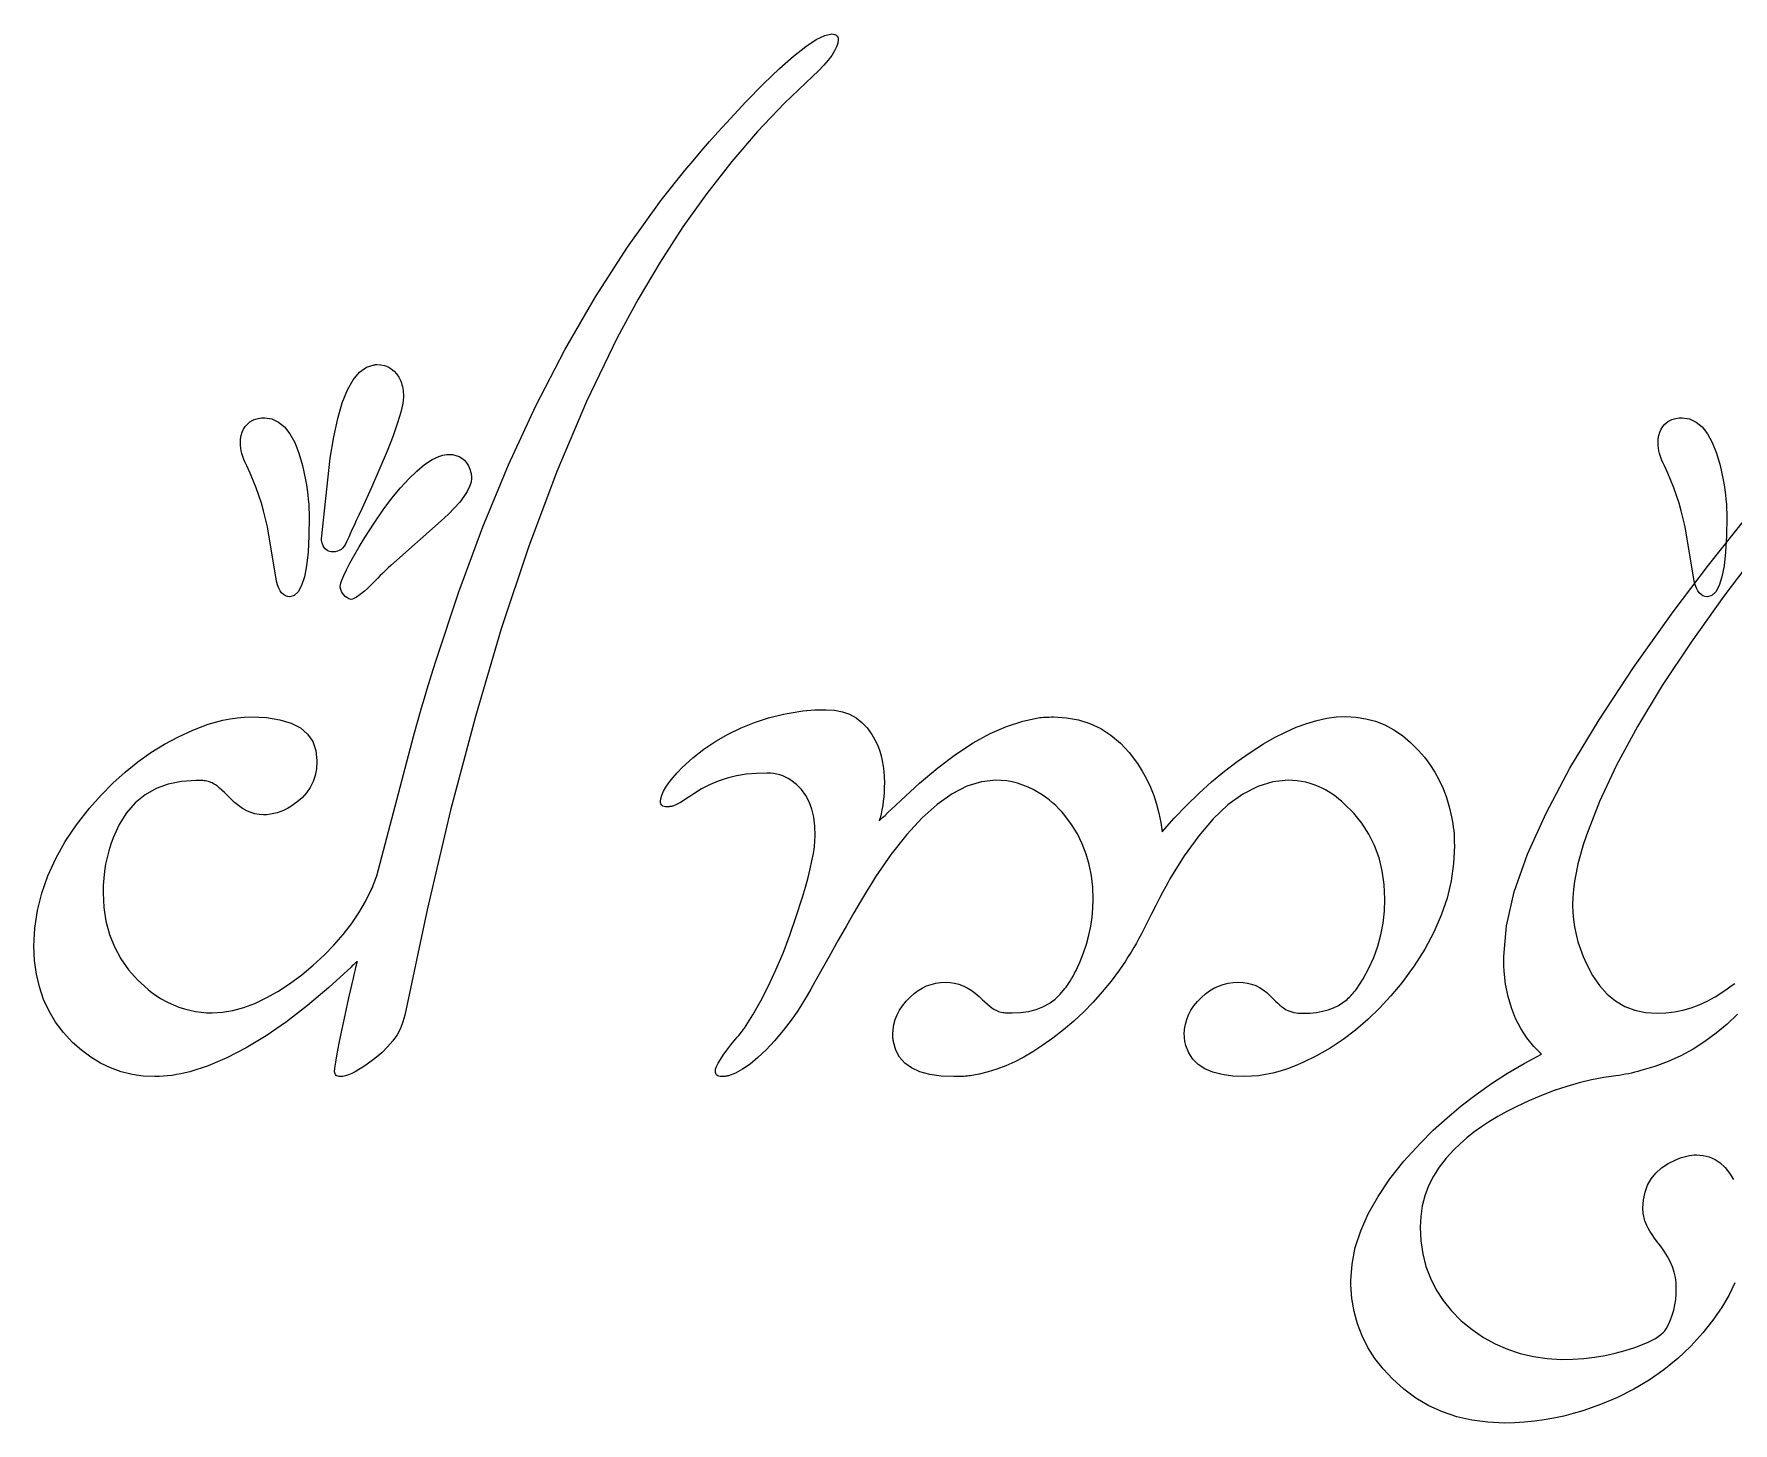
# Model space of a CAD drawing. Extents: x -35 to 35, y -2.4 to 2.4.
# Drawn here: x -35.008 to -30.713, y -1.068 to 2.443 of the extents above; entities that cross this region are included whole.
import ezdxf

# ---------------------------------------------------------------- set-up
doc = ezdxf.new("R2010")
doc.units = 0
doc.layers.add('INSCRIPTION', color=7, linetype='CONTINUOUS')

msp = doc.modelspace()

# ---------------------------------------------------------------- linework, layer by layer
at = {"layer": 'INSCRIPTION'}
for points in [[(-34.4279, 0.4696), (-34.4386, 0.4702), (-34.4493, 0.4722), (-34.4599, 0.4754), (-34.4703, 0.4799), (-34.4807, 0.4857), (-34.491, 0.4928), (-34.5012, 0.5011), (-34.5113, 0.5108), (-34.5191, 0.5187), (-34.5263, 0.5257), (-34.5329, 0.5319), (-34.539, 0.5372), (-34.5445, 0.5417), (-34.5494, 0.5453), (-34.5538, 0.5481), (-34.5576, 0.55), (-34.5609, 0.5514), (-34.5642, 0.5527), (-34.5675, 0.5537), (-34.5709, 0.5545), (-34.5743, 0.5552), (-34.5777, 0.5557), (-34.5812, 0.556), (-34.5847, 0.5561), (-34.586, 0.5561), (-34.5874, 0.5561), (-34.5889, 0.5561), (-34.5905, 0.5561), (-34.5922, 0.5561), (-34.594, 0.5561), (-34.5958, 0.5561), (-34.5978, 0.5561), (-34.6347, 0.5538), (-34.6686, 0.547), (-34.6995, 0.5357), (-34.7273, 0.5199), (-34.752, 0.4995), (-34.7737, 0.4746), (-34.7923, 0.4452), (-34.8079, 0.4113), (-34.8138, 0.395), (-34.8189, 0.3785), (-34.8233, 0.3616), (-34.8268, 0.3444), (-34.8295, 0.3269), (-34.8315, 0.3091), (-34.8327, 0.2909), (-34.8331, 0.2725), (-34.8313, 0.2355), (-34.826, 0.2003), (-34.8171, 0.167), (-34.8047, 0.1355), (-34.7887, 0.1059), (-34.7692, 0.0781), (-34.7461, 0.0522), (-34.7195, 0.0282), (-34.7132, 0.023), (-34.7069, 0.0182), (-34.7006, 0.0136), (-34.6943, 0.0093), (-34.688, 0.0053), (-34.6818, 0.0016), (-34.6755, -0.0019), (-34.6692, -0.005), (-34.6553, -0.0112), (-34.6415, -0.0165), (-34.6276, -0.021), (-34.6136, -0.0246), (-34.5997, -0.0275), (-34.5857, -0.0295), (-34.5716, -0.0308), (-34.5576, -0.0312), (-34.5316, -0.0297), (-34.505, -0.0251), (-34.4777, -0.0176), (-34.4497, -0.007), (-34.4211, 0.0065), (-34.3919, 0.0231), (-34.3619, 0.0427), (-34.3313, 0.0654), (-34.302, 0.0896), (-34.2747, 0.1146), (-34.2496, 0.1403), (-34.2265, 0.1667), (-34.2056, 0.1938), (-34.1867, 0.2217), (-34.17, 0.2502), (-34.1554, 0.2795), (-34.1534, 0.2841), (-34.1515, 0.2886), (-34.1496, 0.2931), (-34.1478, 0.2976), (-34.1461, 0.3022), (-34.1444, 0.3067), (-34.1428, 0.3112), (-34.1413, 0.3157), (-34.0488, 0.6677), (-34.0419, 0.6918), (-34.035, 0.7159), (-34.028, 0.7401), (-34.0209, 0.7642), (-34.0137, 0.7883), (-34.0064, 0.8125), (-33.999, 0.8366), (-33.9915, 0.8607), (-33.9344, 1.0331), (-33.8733, 1.1977), (-33.8082, 1.3546), (-33.7391, 1.5037), (-33.6659, 1.6452), (-33.5888, 1.7789), (-33.5076, 1.9049), (-33.4223, 2.0231), (-33.4026, 2.0484), (-33.3826, 2.0734), (-33.3624, 2.0983), (-33.3419, 2.1229), (-33.3212, 2.1473), (-33.3002, 2.1715), (-33.2789, 2.1954), (-33.2574, 2.2192), (-33.2084, 2.2717), (-33.1639, 2.3173), (-33.1238, 2.3558), (-33.0883, 2.3873), (-33.0572, 2.4119), (-33.0306, 2.4294), (-33.0086, 2.4399), (-32.991, 2.4434), (-32.9872, 2.4432), (-32.9839, 2.4425), (-32.9812, 2.4414), (-32.9789, 2.4399), (-32.9772, 2.4379), (-32.9759, 2.4355), (-32.9751, 2.4326), (-32.9749, 2.4293), (-32.9759, 2.4206), (-32.979, 2.411), (-32.9841, 2.4006), (-32.9912, 2.3894), (-33.0004, 2.3772), (-33.0117, 2.3643), (-33.0249, 2.3505), (-33.0402, 2.3358), (-33.1107, 2.2685), (-33.1786, 2.1969), (-33.244, 2.1208), (-33.307, 2.0404), (-33.3674, 1.9557), (-33.4254, 1.8666), (-33.4809, 1.7731), (-33.534, 1.6752), (-33.6116, 1.514), (-33.6863, 1.3378), (-33.7579, 1.1464), (-33.8266, 0.9399), (-33.8922, 0.7183), (-33.9548, 0.4816), (-34.0143, 0.2297), (-34.0709, -0.0372), (-34.0752, -0.0539), (-34.0817, -0.0702), (-34.0903, -0.0862), (-34.1011, -0.1018), (-34.114, -0.1171), (-34.129, -0.132), (-34.1461, -0.1466), (-34.1654, -0.1609), (-34.1764, -0.1682), (-34.1866, -0.1745), (-34.1961, -0.1799), (-34.2049, -0.1843), (-34.2129, -0.1877), (-34.2203, -0.1901), (-34.2269, -0.1916), (-34.2328, -0.1921), (-34.2363, -0.1919), (-34.2394, -0.1913), (-34.242, -0.1904), (-34.2441, -0.189), (-34.2458, -0.1873), (-34.2469, -0.1853), (-34.2476, -0.1828), (-34.2479, -0.18), (-34.2471, -0.1706), (-34.2449, -0.1554), (-34.2412, -0.1345), (-34.2361, -0.1078), (-34.2294, -0.0754), (-34.2213, -0.0373), (-34.2117, 0.0066), (-34.2006, 0.0563), (-34.1987, 0.0647), (-34.197, 0.0721), (-34.1954, 0.0787), (-34.1941, 0.0845), (-34.1929, 0.0893), (-34.1919, 0.0933), (-34.1912, 0.0963), (-34.1906, 0.0985), (-34.1913, 0.0983), (-34.1923, 0.0977), (-34.1938, 0.0966), (-34.1956, 0.095), (-34.1978, 0.093), (-34.2004, 0.0906), (-34.2033, 0.0878), (-34.2066, 0.0845), (-34.2623, 0.0333), (-34.3166, -0.0128), (-34.3695, -0.0536), (-34.4211, -0.0892), (-34.4713, -0.1197), (-34.5202, -0.145), (-34.5677, -0.1651), (-34.6139, -0.18), (-34.6254, -0.1828), (-34.6368, -0.1853), (-34.648, -0.1873), (-34.6591, -0.189), (-34.6701, -0.1904), (-34.681, -0.1913), (-34.6917, -0.1919), (-34.7024, -0.1921), (-34.7318, -0.1907), (-34.7602, -0.1866), (-34.7877, -0.1799), (-34.8142, -0.1704), (-34.8398, -0.1583), (-34.8643, -0.1434), (-34.8879, -0.1258), (-34.9105, -0.1056), (-34.9334, -0.0809), (-34.9532, -0.0545), (-34.9699, -0.0266), (-34.9837, 0.003), (-34.9943, 0.0343), (-35.0019, 0.0671), (-35.0065, 0.1016), (-35.008, 0.1378), (-35.0058, 0.1828), (-34.9992, 0.2274), (-34.9882, 0.2717), (-34.9729, 0.3155), (-34.9531, 0.3589), (-34.9289, 0.4019), (-34.9003, 0.4445), (-34.8673, 0.4867), (-34.8383, 0.5192), (-34.8084, 0.5495), (-34.7774, 0.5775), (-34.7454, 0.6033), (-34.7123, 0.6268), (-34.6782, 0.6481), (-34.643, 0.667), (-34.6068, 0.6838), (-34.5872, 0.6915), (-34.5678, 0.6983), (-34.5488, 0.704), (-34.5302, 0.7086), (-34.5119, 0.7123), (-34.4939, 0.7149), (-34.4763, 0.7164), (-34.459, 0.7169), (-34.4201, 0.7152), (-34.3864, 0.71), (-34.3579, 0.7014), (-34.3346, 0.6893), (-34.3165, 0.6737), (-34.3035, 0.6547), (-34.2957, 0.6322), (-34.2931, 0.6063), (-34.2931, 0.6058), (-34.2931, 0.6054), (-34.2931, 0.605), (-34.2931, 0.6046), (-34.2931, 0.6042), (-34.2931, 0.6039), (-34.2931, 0.6036), (-34.2931, 0.6033), (-34.2941, 0.5857), (-34.2972, 0.5691), (-34.3023, 0.5535), (-34.3095, 0.539), (-34.3187, 0.5254), (-34.3299, 0.5128), (-34.3432, 0.5012), (-34.3585, 0.4907), (-34.367, 0.4857), (-34.3756, 0.4815), (-34.3843, 0.4778), (-34.3929, 0.4749), (-34.4016, 0.4725), (-34.4103, 0.4709), (-34.4191, 0.4699), (-34.4279, 0.4696)], [(-34.2519, 1.1342), (-34.2567, 1.1345), (-34.2611, 1.1355), (-34.2651, 1.1371), (-34.2687, 1.1392), (-34.2719, 1.1421), (-34.2747, 1.1455), (-34.2771, 1.1496), (-34.279, 1.1543), (-34.2795, 1.1559), (-34.2799, 1.1574), (-34.2803, 1.159), (-34.2806, 1.1606), (-34.2808, 1.1623), (-34.2809, 1.1639), (-34.281, 1.1657), (-34.2811, 1.1674), (-34.2589, 1.3715), (-34.2504, 1.4247), (-34.2403, 1.4711), (-34.2288, 1.5107), (-34.2157, 1.5435), (-34.2011, 1.5695), (-34.185, 1.5887), (-34.1674, 1.6012), (-34.1483, 1.6068), (-34.1476, 1.6071), (-34.1468, 1.6073), (-34.1459, 1.6074), (-34.1451, 1.6076), (-34.1442, 1.6077), (-34.1432, 1.6078), (-34.1423, 1.6078), (-34.1413, 1.6078), (-34.1311, 1.6072), (-34.1217, 1.6052), (-34.113, 1.6019), (-34.1051, 1.5973), (-34.0979, 1.5913), (-34.0915, 1.5841), (-34.0859, 1.5755), (-34.081, 1.5656), (-34.0793, 1.5612), (-34.0779, 1.5567), (-34.0767, 1.5521), (-34.0757, 1.5472), (-34.0749, 1.5423), (-34.0744, 1.5371), (-34.074, 1.5318), (-34.0739, 1.5264), (-34.0756, 1.5096), (-34.0805, 1.4875), (-34.0888, 1.4601), (-34.1003, 1.4273), (-34.1152, 1.3892), (-34.1333, 1.3458), (-34.1548, 1.297), (-34.1795, 1.2428), (-34.1867, 1.2274), (-34.1932, 1.2135), (-34.199, 1.2009), (-34.2041, 1.1898), (-34.2086, 1.1801), (-34.2123, 1.1717), (-34.2154, 1.1648), (-34.2177, 1.1594), (-34.2207, 1.1535), (-34.224, 1.1484), (-34.2277, 1.144), (-34.2318, 1.1405), (-34.2362, 1.1378), (-34.2411, 1.1358), (-34.2463, 1.1346), (-34.2519, 1.1342)], [(-34.4862, 1.4087), (-34.4857, 1.4189), (-34.4842, 1.4282), (-34.4818, 1.4367), (-34.4784, 1.4444), (-34.474, 1.4513), (-34.4686, 1.4574), (-34.4623, 1.4626), (-34.455, 1.467), (-34.4517, 1.4685), (-34.4482, 1.4697), (-34.4446, 1.4707), (-34.4409, 1.4716), (-34.4371, 1.4722), (-34.4331, 1.4727), (-34.4291, 1.473), (-34.4248, 1.4731), (-34.4067, 1.4702), (-34.3901, 1.4625), (-34.3749, 1.4501), (-34.3612, 1.4329), (-34.349, 1.4109), (-34.3383, 1.3841), (-34.3291, 1.3525), (-34.3213, 1.3162), (-34.3192, 1.3033), (-34.3173, 1.2907), (-34.3158, 1.2784), (-34.3145, 1.2664), (-34.3135, 1.2548), (-34.3128, 1.2434), (-34.3124, 1.2324), (-34.3122, 1.2217), (-34.313, 1.1746), (-34.3153, 1.1337), (-34.3192, 1.0992), (-34.3245, 1.0709), (-34.3315, 1.0489), (-34.3399, 1.0332), (-34.3499, 1.0237), (-34.3615, 1.0206), (-34.3673, 1.0212), (-34.3726, 1.023), (-34.3775, 1.0261), (-34.3819, 1.0304), (-34.3858, 1.0359), (-34.3892, 1.0427), (-34.3922, 1.0506), (-34.3947, 1.0598), (-34.4178, 1.1976), (-34.4224, 1.2178), (-34.4275, 1.2377), (-34.4332, 1.2574), (-34.4394, 1.2768), (-34.4462, 1.2958), (-34.4536, 1.3146), (-34.4616, 1.3332), (-34.4701, 1.3514), (-34.4739, 1.3598), (-34.4771, 1.3678), (-34.4799, 1.3755), (-34.4822, 1.3828), (-34.4839, 1.3898), (-34.4852, 1.3965), (-34.4859, 1.4028), (-34.4862, 1.4087)], [(-30.9025, 1.4087), (-30.902, 1.4189), (-30.9006, 1.4282), (-30.8981, 1.4367), (-30.8947, 1.4444), (-30.8903, 1.4513), (-30.885, 1.4574), (-30.8787, 1.4626), (-30.8714, 1.467), (-30.868, 1.4685), (-30.8646, 1.4697), (-30.861, 1.4707), (-30.8573, 1.4716), (-30.8534, 1.4722), (-30.8495, 1.4727), (-30.8454, 1.473), (-30.8412, 1.4731), (-30.8231, 1.4702), (-30.8064, 1.4625), (-30.7913, 1.4501), (-30.7776, 1.4329), (-30.7654, 1.4109), (-30.7546, 1.3841), (-30.7454, 1.3525), (-30.7376, 1.3162), (-30.7355, 1.3033), (-30.7337, 1.2907), (-30.7321, 1.2784), (-30.7308, 1.2664), (-30.7298, 1.2548), (-30.7291, 1.2434), (-30.7287, 1.2324), (-30.7286, 1.2217), (-30.7293, 1.1746), (-30.7316, 1.1337), (-30.7355, 1.0992), (-30.7409, 1.0709), (-30.7478, 1.0489), (-30.7563, 1.0332), (-30.7663, 1.0237), (-30.7778, 1.0206), (-30.7836, 1.0212), (-30.789, 1.023), (-30.7938, 1.0261), (-30.7982, 1.0304), (-30.8021, 1.0359), (-30.8056, 1.0427), (-30.8085, 1.0506), (-30.811, 1.0598), (-30.8341, 1.1976), (-30.8387, 1.2178), (-30.8438, 1.2377), (-30.8495, 1.2574), (-30.8558, 1.2768), (-30.8626, 1.2958), (-30.87, 1.3146), (-30.8779, 1.3332), (-30.8864, 1.3514), (-30.8902, 1.3598), (-30.8935, 1.3678), (-30.8962, 1.3755), (-30.8985, 1.3828), (-30.9003, 1.3898), (-30.9015, 1.3965), (-30.9023, 1.4028), (-30.9025, 1.4087)], [(-34.2338, 1.0447), (-34.2328, 1.0524), (-34.2299, 1.0624), (-34.225, 1.0747), (-34.2182, 1.0892), (-34.2094, 1.1061), (-34.1987, 1.1252), (-34.1861, 1.1467), (-34.1715, 1.1704), (-34.1481, 1.2069), (-34.1254, 1.2401), (-34.1033, 1.2698), (-34.0817, 1.2961), (-34.0608, 1.319), (-34.0404, 1.3386), (-34.0207, 1.3547), (-34.0015, 1.3675), (-33.9958, 1.3706), (-33.9902, 1.3732), (-33.9847, 1.3755), (-33.9794, 1.3773), (-33.9742, 1.3787), (-33.9691, 1.3798), (-33.9641, 1.3804), (-33.9593, 1.3806), (-33.9499, 1.38), (-33.9413, 1.3782), (-33.9334, 1.3753), (-33.9264, 1.3713), (-33.9201, 1.366), (-33.9146, 1.3596), (-33.9099, 1.3521), (-33.906, 1.3434), (-33.9051, 1.3406), (-33.9042, 1.3378), (-33.9035, 1.3349), (-33.903, 1.3321), (-33.9025, 1.3292), (-33.9022, 1.3262), (-33.902, 1.3232), (-33.902, 1.3202), (-33.9032, 1.3102), (-33.9068, 1.2992), (-33.9127, 1.2872), (-33.9211, 1.2742), (-33.9318, 1.2603), (-33.945, 1.2454), (-33.9605, 1.2295), (-33.9784, 1.2127), (-34.1061, 1.1), (-34.113, 1.0935), (-34.1198, 1.0871), (-34.1264, 1.0807), (-34.1327, 1.0744), (-34.1389, 1.0681), (-34.1449, 1.062), (-34.1507, 1.0558), (-34.1564, 1.0498), (-34.1649, 1.0419), (-34.1727, 1.0351), (-34.1799, 1.0291), (-34.1865, 1.0241), (-34.1925, 1.0201), (-34.1978, 1.017), (-34.2026, 1.0148), (-34.2066, 1.0136), (-34.2121, 1.0158), (-34.217, 1.0185), (-34.2213, 1.0217), (-34.225, 1.0254), (-34.2281, 1.0295), (-34.2306, 1.0341), (-34.2325, 1.0392), (-34.2338, 1.0447)], [(-33.4244, 0.5028), (-33.4235, 0.5107), (-33.4209, 0.5195), (-33.4166, 0.5291), (-33.4105, 0.5395), (-33.4028, 0.5507), (-33.3932, 0.5627), (-33.382, 0.5756), (-33.3691, 0.5892), (-33.3424, 0.6136), (-33.3143, 0.6357), (-33.2846, 0.6558), (-33.2534, 0.6737), (-33.2207, 0.6895), (-33.1866, 0.7031), (-33.1509, 0.7146), (-33.1137, 0.724), (-33.1038, 0.7259), (-33.094, 0.7277), (-33.0841, 0.7293), (-33.0742, 0.7308), (-33.0642, 0.7321), (-33.0543, 0.7332), (-33.0443, 0.7342), (-33.0342, 0.735), (-33.0051, 0.735), (-32.984, 0.7338), (-32.9644, 0.7299), (-32.9464, 0.7236), (-32.9299, 0.7147), (-32.915, 0.7032), (-32.9016, 0.6892), (-32.8897, 0.6727), (-32.8794, 0.6536), (-32.8744, 0.6423), (-32.8701, 0.6306), (-32.8665, 0.6184), (-32.8635, 0.6058), (-32.8612, 0.5928), (-32.8596, 0.5793), (-32.8586, 0.5654), (-32.8583, 0.551), (-32.8584, 0.5388), (-32.8589, 0.527), (-32.8598, 0.5153), (-32.861, 0.504), (-32.8626, 0.493), (-32.8645, 0.4822), (-32.8667, 0.4717), (-32.8693, 0.4615), (-32.8696, 0.4606), (-32.8698, 0.4596), (-32.8701, 0.4588), (-32.8703, 0.458), (-32.8706, 0.4573), (-32.8708, 0.4566), (-32.8711, 0.456), (-32.8713, 0.4555), (-32.87, 0.4563), (-32.8672, 0.4586), (-32.8627, 0.4626), (-32.8567, 0.4681), (-32.8492, 0.4751), (-32.84, 0.4838), (-32.8293, 0.494), (-32.817, 0.5058), (-32.7696, 0.5497), (-32.7233, 0.5886), (-32.6781, 0.6224), (-32.634, 0.6511), (-32.5911, 0.6747), (-32.5493, 0.6932), (-32.5086, 0.7066), (-32.4691, 0.7149), (-32.4654, 0.7154), (-32.4614, 0.7158), (-32.457, 0.7161), (-32.4523, 0.7164), (-32.4472, 0.7167), (-32.4418, 0.7168), (-32.436, 0.7169), (-32.4299, 0.7169), (-32.3978, 0.7151), (-32.3673, 0.7096), (-32.3385, 0.7004), (-32.3113, 0.6875), (-32.2857, 0.671), (-32.2617, 0.6508), (-32.2394, 0.6269), (-32.2187, 0.5993), (-32.2066, 0.5801), (-32.1956, 0.5602), (-32.1859, 0.5396), (-32.1775, 0.5183), (-32.1704, 0.4964), (-32.1644, 0.4737), (-32.1598, 0.4504), (-32.1564, 0.4263), (-32.1256, 0.4608), (-32.0944, 0.4934), (-32.0628, 0.524), (-32.031, 0.5528), (-31.9987, 0.5796), (-31.9662, 0.6045), (-31.9333, 0.6275), (-31.9, 0.6486), (-31.8717, 0.6648), (-31.844, 0.6789), (-31.817, 0.6908), (-31.7906, 0.7006), (-31.765, 0.7082), (-31.7399, 0.7136), (-31.7156, 0.7169), (-31.6919, 0.7179), (-31.6659, 0.7166), (-31.6408, 0.7126), (-31.6165, 0.7059), (-31.5931, 0.6966), (-31.5705, 0.6846), (-31.5488, 0.6699), (-31.5279, 0.6525), (-31.5078, 0.6325), (-31.4929, 0.6153), (-31.4792, 0.5971), (-31.4669, 0.5777), (-31.4558, 0.5573), (-31.446, 0.5358), (-31.4375, 0.5131), (-31.4303, 0.4894), (-31.4244, 0.4645), (-31.4227, 0.4561), (-31.4213, 0.4475), (-31.4201, 0.4387), (-31.4191, 0.4296), (-31.4183, 0.4203), (-31.4178, 0.4108), (-31.4175, 0.4011), (-31.4173, 0.3911), (-31.4194, 0.3468), (-31.4256, 0.3028), (-31.436, 0.2591), (-31.4505, 0.2157), (-31.4692, 0.1726), (-31.492, 0.1298), (-31.519, 0.0874), (-31.5501, 0.0452), (-31.5777, 0.0117), (-31.6064, -0.0194), (-31.6362, -0.0482), (-31.667, -0.0747), (-31.6988, -0.0987), (-31.7316, -0.1205), (-31.7655, -0.1398), (-31.8004, -0.1569), (-31.8199, -0.1651), (-31.839, -0.1723), (-31.8579, -0.1783), (-31.8764, -0.1833), (-31.8946, -0.1871), (-31.9124, -0.1899), (-31.93, -0.1915), (-31.9473, -0.1921), (-31.9773, -0.1908), (-32.0041, -0.1872), (-32.0276, -0.181), (-32.0478, -0.1724), (-32.0648, -0.1614), (-32.0785, -0.1479), (-32.0889, -0.132), (-32.0961, -0.1136), (-32.097, -0.1103), (-32.0978, -0.107), (-32.0985, -0.1035), (-32.0991, -0.1), (-32.0995, -0.0965), (-32.0998, -0.0929), (-32.1, -0.0892), (-32.1001, -0.0855), (-32.0994, -0.0726), (-32.0974, -0.06), (-32.094, -0.0478), (-32.0893, -0.0359), (-32.0832, -0.0244), (-32.0758, -0.0133), (-32.067, -0.0024), (-32.0569, 0.008), (-32.0468, 0.017), (-32.0363, 0.0248), (-32.0253, 0.0313), (-32.0139, 0.0367), (-32.0019, 0.0409), (-31.9895, 0.0439), (-31.9767, 0.0457), (-31.9633, 0.0463), (-31.9517, 0.0457), (-31.9406, 0.0441), (-31.9299, 0.0414), (-31.9196, 0.0377), (-31.9098, 0.0329), (-31.9004, 0.027), (-31.8914, 0.0201), (-31.8829, 0.0121), (-31.8761, 0.0051), (-31.8698, -0.0011), (-31.864, -0.0066), (-31.8588, -0.0113), (-31.854, -0.0153), (-31.8497, -0.0187), (-31.8459, -0.0213), (-31.8427, -0.0231), (-31.8381, -0.0252), (-31.8333, -0.0271), (-31.8283, -0.0286), (-31.8231, -0.0299), (-31.8177, -0.0309), (-31.8121, -0.0316), (-31.8064, -0.032), (-31.8004, -0.0322), (-31.7829, -0.0316), (-31.7663, -0.03), (-31.7508, -0.0272), (-31.7363, -0.0234), (-31.7229, -0.0184), (-31.7105, -0.0124), (-31.6992, -0.0052), (-31.6888, 0.003), (-31.6856, 0.0058), (-31.6824, 0.0088), (-31.6793, 0.0119), (-31.6763, 0.0151), (-31.6733, 0.0184), (-31.6704, 0.0219), (-31.6675, 0.0255), (-31.6647, 0.0292), (-31.648, 0.0551), (-31.6335, 0.0818), (-31.6212, 0.1092), (-31.6112, 0.1373), (-31.6034, 0.166), (-31.5978, 0.1954), (-31.5944, 0.2256), (-31.5933, 0.2564), (-31.5949, 0.293), (-31.5997, 0.3277), (-31.6077, 0.3606), (-31.619, 0.3916), (-31.6334, 0.4209), (-31.651, 0.4483), (-31.6718, 0.4739), (-31.6959, 0.4977), (-31.7027, 0.5038), (-31.7094, 0.5095), (-31.7162, 0.5149), (-31.723, 0.5199), (-31.7298, 0.5244), (-31.7366, 0.5287), (-31.7434, 0.5325), (-31.7502, 0.5359), (-31.7608, 0.5409), (-31.7715, 0.5452), (-31.7823, 0.5488), (-31.7932, 0.5518), (-31.8041, 0.5541), (-31.8152, 0.5557), (-31.8264, 0.5567), (-31.8377, 0.5571), (-31.8762, 0.5532), (-31.9144, 0.5415), (-31.9522, 0.522), (-31.9897, 0.4947), (-32.0269, 0.4596), (-32.0637, 0.4168), (-32.1002, 0.3661), (-32.1363, 0.3077), (-32.1409, 0.2994), (-32.1468, 0.2885), (-32.154, 0.275), (-32.1624, 0.2589), (-32.1721, 0.2403), (-32.183, 0.2191), (-32.1952, 0.1953), (-32.2087, 0.1689), (-32.2148, 0.1572), (-32.2212, 0.1455), (-32.2278, 0.1339), (-32.2346, 0.1224), (-32.2416, 0.111), (-32.2488, 0.0997), (-32.2563, 0.0885), (-32.264, 0.0774), (-32.2853, 0.0489), (-32.3075, 0.0217), (-32.3307, -0.0043), (-32.3547, -0.0289), (-32.3797, -0.0523), (-32.4056, -0.0743), (-32.4324, -0.0951), (-32.4601, -0.1146), (-32.4829, -0.1294), (-32.5057, -0.1427), (-32.5284, -0.1545), (-32.5511, -0.1647), (-32.5737, -0.1733), (-32.5962, -0.1804), (-32.6187, -0.186), (-32.6411, -0.19), (-32.6446, -0.1905), (-32.6485, -0.1909), (-32.653, -0.1913), (-32.6579, -0.1916), (-32.6633, -0.1918), (-32.6692, -0.1919), (-32.6755, -0.192), (-32.6823, -0.1921), (-32.7148, -0.1907), (-32.7435, -0.1866), (-32.7684, -0.1798), (-32.7894, -0.1702), (-32.8066, -0.1579), (-32.8199, -0.1428), (-32.8294, -0.1251), (-32.8351, -0.1046), (-32.8356, -0.1023), (-32.836, -0.1), (-32.8363, -0.0976), (-32.8366, -0.0953), (-32.8369, -0.0929), (-32.837, -0.0904), (-32.8371, -0.088), (-32.8371, -0.0855), (-32.8364, -0.0728), (-32.8344, -0.0603), (-32.8309, -0.0481), (-32.8261, -0.0362), (-32.8199, -0.0245), (-32.8122, -0.0131), (-32.8033, -0.0019), (-32.7929, 0.009), (-32.7831, 0.0178), (-32.773, 0.0253), (-32.7624, 0.0317), (-32.7514, 0.037), (-32.74, 0.041), (-32.7282, 0.0439), (-32.716, 0.0457), (-32.7034, 0.0463), (-32.692, 0.0457), (-32.6808, 0.044), (-32.6698, 0.0412), (-32.6592, 0.0372), (-32.6487, 0.0321), (-32.6385, 0.0259), (-32.6286, 0.0185), (-32.6189, 0.0101), (-32.6114, 0.0029), (-32.6044, -0.0035), (-32.5978, -0.0092), (-32.5918, -0.0141), (-32.5863, -0.0182), (-32.5812, -0.0216), (-32.5767, -0.0243), (-32.5727, -0.0261), (-32.5694, -0.0273), (-32.566, -0.0283), (-32.5626, -0.0292), (-32.5591, -0.0299), (-32.5556, -0.0305), (-32.5519, -0.0309), (-32.5483, -0.0311), (-32.5445, -0.0312), (-32.5435, -0.0312), (-32.5425, -0.0312), (-32.5414, -0.0312), (-32.5403, -0.0312), (-32.5391, -0.0312), (-32.5379, -0.0312), (-32.5367, -0.0312), (-32.5355, -0.0312), (-32.5138, -0.0302), (-32.4936, -0.0273), (-32.4747, -0.0225), (-32.4573, -0.0158), (-32.4413, -0.0072), (-32.4267, 0.0033), (-32.4135, 0.0158), (-32.4017, 0.0302), (-32.3987, 0.0342), (-32.3955, 0.0387), (-32.3921, 0.0437), (-32.3887, 0.0493), (-32.3851, 0.0553), (-32.3814, 0.0618), (-32.3776, 0.0689), (-32.3736, 0.0764), (-32.3635, 0.0984), (-32.3547, 0.1205), (-32.3472, 0.1427), (-32.3412, 0.1652), (-32.3364, 0.1877), (-32.3331, 0.2105), (-32.331, 0.2334), (-32.3304, 0.2564), (-32.3315, 0.2865), (-32.3348, 0.3156), (-32.3404, 0.3436), (-32.3482, 0.3705), (-32.3582, 0.3964), (-32.3705, 0.4212), (-32.385, 0.4449), (-32.4017, 0.4676), (-32.4092, 0.4764), (-32.4169, 0.4848), (-32.4249, 0.4927), (-32.4332, 0.5002), (-32.4417, 0.5073), (-32.4506, 0.5139), (-32.4597, 0.5201), (-32.4691, 0.5259), (-32.482, 0.5332), (-32.4951, 0.5395), (-32.5083, 0.5449), (-32.5217, 0.5493), (-32.5352, 0.5527), (-32.5489, 0.5551), (-32.5627, 0.5566), (-32.5767, 0.5571), (-32.6129, 0.5532), (-32.6496, 0.5418), (-32.6868, 0.5227), (-32.7245, 0.496), (-32.7627, 0.4616), (-32.8014, 0.4196), (-32.8407, 0.37), (-32.8804, 0.3127), (-32.891, 0.2961), (-32.9036, 0.2754), (-32.9184, 0.2507), (-32.9352, 0.222), (-32.9541, 0.1891), (-32.975, 0.1523), (-32.998, 0.1113), (-33.0232, 0.0664), (-33.0339, 0.047), (-33.044, 0.0292), (-33.0535, 0.0128), (-33.0624, -0.002), (-33.0706, -0.0153), (-33.0782, -0.0271), (-33.0852, -0.0375), (-33.0915, -0.0463), (-33.1143, -0.0756), (-33.1363, -0.1016), (-33.1575, -0.1244), (-33.178, -0.144), (-33.1977, -0.1604), (-33.2167, -0.1735), (-33.2349, -0.1834), (-33.2524, -0.19), (-33.2547, -0.1905), (-33.2569, -0.1909), (-33.2591, -0.1913), (-33.2612, -0.1916), (-33.2633, -0.1918), (-33.2654, -0.1919), (-33.2675, -0.192), (-33.2695, -0.1921), (-33.2733, -0.1918), (-33.2765, -0.1912), (-33.2793, -0.1902), (-33.2816, -0.1888), (-33.2833, -0.1869), (-33.2846, -0.1847), (-33.2853, -0.182), (-33.2856, -0.179), (-33.2848, -0.1733), (-33.2824, -0.1664), (-33.2784, -0.1581), (-33.2728, -0.1486), (-33.2656, -0.1377), (-33.2567, -0.1256), (-33.2463, -0.1122), (-33.2343, -0.0975), (-33.2302, -0.0927), (-33.2265, -0.0882), (-33.2232, -0.0841), (-33.2202, -0.0804), (-33.2177, -0.0771), (-33.2155, -0.0742), (-33.2136, -0.0716), (-33.2122, -0.0694), (-33.191, -0.0361), (-33.1706, -0.0004), (-33.151, 0.0375), (-33.1323, 0.0777), (-33.1143, 0.1202), (-33.0972, 0.165), (-33.0809, 0.2121), (-33.0654, 0.2614), (-33.0578, 0.287), (-33.0513, 0.3108), (-33.0458, 0.3328), (-33.0413, 0.3532), (-33.0377, 0.3718), (-33.0352, 0.3887), (-33.0337, 0.4039), (-33.0332, 0.4173), (-33.0342, 0.4412), (-33.037, 0.4634), (-33.0418, 0.4836), (-33.0485, 0.502), (-33.0572, 0.5185), (-33.0677, 0.5332), (-33.0802, 0.5461), (-33.0945, 0.5571), (-33.1012, 0.5613), (-33.1081, 0.565), (-33.1153, 0.5681), (-33.1227, 0.5706), (-33.1304, 0.5726), (-33.1383, 0.574), (-33.1465, 0.5749), (-33.1549, 0.5752), (-33.1817, 0.5743), (-33.2075, 0.5719), (-33.2323, 0.5678), (-33.2559, 0.5621), (-33.2785, 0.5547), (-33.3, 0.5457), (-33.3205, 0.5351), (-33.3399, 0.5229), (-33.3497, 0.5162), (-33.3587, 0.5104), (-33.3667, 0.5053), (-33.3738, 0.501), (-33.38, 0.4975), (-33.3853, 0.4948), (-33.3897, 0.4928), (-33.3932, 0.4917), (-33.395, 0.4912), (-33.3968, 0.4908), (-33.3986, 0.4905), (-33.4005, 0.4902), (-33.4024, 0.49), (-33.4043, 0.4898), (-33.4063, 0.4897), (-33.4083, 0.4897), (-33.412, 0.4899), (-33.4153, 0.4905), (-33.4181, 0.4915), (-33.4203, 0.493), (-33.4221, 0.4948), (-33.4234, 0.497), (-33.4241, 0.4997), (-33.4244, 0.5028)]]:
    msp.add_lwpolyline(points, close=True, dxfattribs=at)
for points in [[(-30.7082, -0.7137), (-30.7233, -0.7452), (-30.7418, -0.7767), (-30.7637, -0.8082), (-30.7889, -0.8396), (-30.8198, -0.8735), (-30.8527, -0.9047), (-30.8877, -0.9333), (-30.9246, -0.9593), (-30.9636, -0.9826), (-31.0046, -1.0033), (-31.0476, -1.0213), (-31.0926, -1.0367), (-31.1168, -1.044), (-31.1411, -1.0503), (-31.1657, -1.0557), (-31.1904, -1.0601), (-31.2152, -1.0635), (-31.2402, -1.0659), (-31.2653, -1.0674), (-31.2907, -1.0679), (-31.3327, -1.0661), (-31.3729, -1.0609), (-31.4111, -1.0522), (-31.4475, -1.04), (-31.482, -1.0243), (-31.5146, -1.0051), (-31.5454, -0.9824), (-31.5742, -0.9562), (-31.5978, -0.931), (-31.6184, -0.9045), (-31.636, -0.8767), (-31.6506, -0.8476), (-31.6622, -0.8174), (-31.6707, -0.7858), (-31.6763, -0.753), (-31.6788, -0.7189), (-31.6788, -0.7177), (-31.6788, -0.7164), (-31.6788, -0.715), (-31.6788, -0.7137), (-31.6788, -0.7123), (-31.6788, -0.7108), (-31.6788, -0.7094), (-31.6788, -0.7079), (-31.676, -0.6664), (-31.6678, -0.6244), (-31.6542, -0.5818), (-31.635, -0.5387), (-31.6104, -0.4951), (-31.5804, -0.4509), (-31.5448, -0.4062), (-31.5038, -0.361), (-31.4707, -0.328), (-31.436, -0.2964), (-31.3999, -0.2661), (-31.3623, -0.2373), (-31.3232, -0.2098), (-31.2827, -0.1838), (-31.2406, -0.1591), (-31.1971, -0.1357), (-31.1971, -0.1357), (-31.2169, -0.116), (-31.2343, -0.0943), (-31.2496, -0.0708), (-31.2625, -0.0455), (-31.2732, -0.0183), (-31.2816, 0.0107), (-31.2878, 0.0417), (-31.2917, 0.0744), (-31.2919, 0.0789), (-31.2921, 0.0835), (-31.2923, 0.0881), (-31.2924, 0.0928), (-31.2925, 0.0974), (-31.2926, 0.1021), (-31.2926, 0.1069), (-31.2927, 0.1116), (-31.286, 0.1886), (-31.2659, 0.2746), (-31.2324, 0.3698), (-31.1856, 0.4741), (-31.1253, 0.5875), (-31.0517, 0.71), (-30.9647, 0.8416), (-30.8643, 0.9824), (-30.7748, 1.1007), (-30.6801, 1.2202)], [(-30.6434, 1.1446), (-30.7362, 1.0224), (-30.8191, 0.9063), (-30.892, 0.7964), (-30.9548, 0.6926), (-31.0077, 0.595), (-31.0506, 0.5036), (-31.0835, 0.4183), (-31.0918, 0.3933), (-31.0989, 0.3692), (-31.105, 0.3458), (-31.1099, 0.3233), (-31.1138, 0.3016), (-31.1165, 0.2807), (-31.1182, 0.2606), (-31.1187, 0.2413), (-31.1182, 0.2229), (-31.1165, 0.2045), (-31.1138, 0.186), (-31.1099, 0.1674), (-31.105, 0.1488), (-31.0989, 0.1301), (-31.0918, 0.1113), (-31.0835, 0.0925), (-31.0682, 0.0633), (-31.0508, 0.038), (-31.0315, 0.0165), (-31.0101, -0.001), (-30.9867, -0.0146), (-30.9613, -0.0244), (-30.9339, -0.0302), (-30.9045, -0.0322), (-30.8826, -0.0313), (-30.861, -0.0288), (-30.8397, -0.0245), (-30.8188, -0.0186), (-30.7982, -0.011), (-30.778, -0.0016), (-30.7582, 0.0094), (-30.7386, 0.0221), (-30.7276, 0.03), (-30.7176, 0.0369), (-30.7087, 0.0429)], [(-30.7014, -0.0342), (-30.7277, -0.0595), (-30.7552, -0.0827), (-30.7839, -0.1038), (-30.8138, -0.1227), (-30.8449, -0.1395), (-30.8773, -0.1541), (-30.9109, -0.1666), (-30.9458, -0.177), (-30.9536, -0.1792), (-30.9614, -0.1812), (-30.9693, -0.1831), (-30.9772, -0.1848), (-30.9851, -0.1863), (-30.9931, -0.1877), (-31.0011, -0.189), (-31.0091, -0.19), (-31.0399, -0.1946), (-31.0709, -0.2006), (-31.1021, -0.2081), (-31.1335, -0.2172), (-31.1652, -0.2277), (-31.1971, -0.2398), (-31.2292, -0.2534), (-31.2615, -0.2685), (-31.2851, -0.2805), (-31.3075, -0.293), (-31.3288, -0.3059), (-31.349, -0.3193), (-31.368, -0.333), (-31.3859, -0.3473), (-31.4027, -0.362), (-31.4184, -0.3771), (-31.4384, -0.3986), (-31.4557, -0.421), (-31.4704, -0.4442), (-31.4825, -0.4683), (-31.4918, -0.4933), (-31.4985, -0.519), (-31.5025, -0.5457), (-31.5038, -0.5731), (-31.5022, -0.6074), (-31.4973, -0.6403), (-31.4893, -0.6719), (-31.4779, -0.7021), (-31.4634, -0.731), (-31.4456, -0.7585), (-31.4245, -0.7846), (-31.4003, -0.8094), (-31.3728, -0.8319), (-31.3441, -0.8514), (-31.3142, -0.8679), (-31.2831, -0.8816), (-31.2508, -0.8923), (-31.2174, -0.9001), (-31.1827, -0.905), (-31.1469, -0.907), (-31.1181, -0.9064), (-31.0901, -0.9045), (-31.0628, -0.9015), (-31.0363, -0.8972), (-31.0105, -0.8917), (-30.9855, -0.8849), (-30.9612, -0.877), (-30.9377, -0.8678), (-30.9272, -0.8632), (-30.9177, -0.8586), (-30.9092, -0.8539), (-30.9018, -0.8492), (-30.8954, -0.8444), (-30.89, -0.8395), (-30.8857, -0.8345), (-30.8824, -0.8296), (-30.8763, -0.8185), (-30.871, -0.8069), (-30.8665, -0.7949), (-30.8628, -0.7823), (-30.8599, -0.7692), (-30.8579, -0.7556), (-30.8567, -0.7416), (-30.8563, -0.727), (-30.8569, -0.7134), (-30.8588, -0.7), (-30.8619, -0.6865), (-30.8663, -0.6732), (-30.872, -0.6599), (-30.8789, -0.6467), (-30.8871, -0.6335), (-30.8965, -0.6204), (-30.9044, -0.61), (-30.9114, -0.6002), (-30.9176, -0.5912), (-30.9229, -0.5829), (-30.9274, -0.5754), (-30.931, -0.5686), (-30.9338, -0.5624), (-30.9357, -0.5571), (-30.9369, -0.5533), (-30.9379, -0.5494), (-30.9388, -0.5455), (-30.9395, -0.5415), (-30.94, -0.5374), (-30.9404, -0.5333), (-30.9407, -0.5291), (-30.9407, -0.5249), (-30.9394, -0.5038), (-30.9355, -0.4844), (-30.929, -0.4666), (-30.9199, -0.4505), (-30.9081, -0.436), (-30.8938, -0.4231), (-30.8768, -0.4118), (-30.8573, -0.4022), (-30.8501, -0.3994), (-30.8431, -0.3969), (-30.8363, -0.3949), (-30.8296, -0.3932), (-30.8232, -0.3918), (-30.8169, -0.3909), (-30.8109, -0.3903), (-30.805, -0.3901), (-30.7884, -0.3914), (-30.7729, -0.3952), (-30.7585, -0.4016), (-30.7452, -0.4105), (-30.7329, -0.422), (-30.7217, -0.436), (-30.7115, -0.4525)]]:
    msp.add_lwpolyline(points, dxfattribs=at)

doc.saveas('drawing.dxf')
